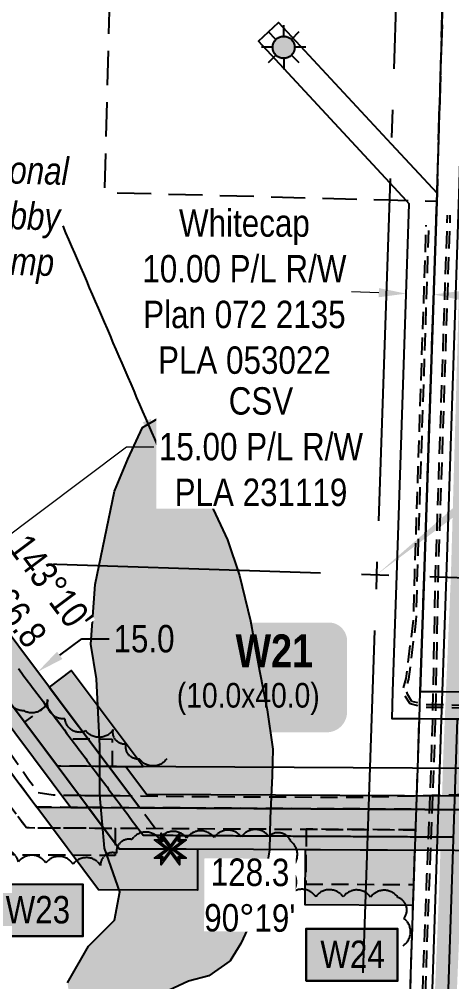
# Model space of a CAD drawing. Extents: x 347027 to 353466, y 6157949 to 6165050.
# Drawn here: x 349578.7 to 349736.6, y 6160699.1 to 6161050.3 of the extents above; entities that cross this region are included whole.
import ezdxf
from ezdxf.enums import TextEntityAlignment as Align

# ---------------------------------------------------------------- set-up
doc = ezdxf.new("R2010")
doc.units = 0
doc.header["$LTSCALE"] = 5
doc.header["$PDSIZE"] = 20
for name, pattern in [('0', [1, 1, 0]), ('foc-ACCESSROAD', [3.75, 2.5, -1.25]), ('foc-QUARTERLINE', [33, 25, -3, 2, -3]), ('foc-TRAV', [1.875, 1.25, -0.625]), ('HIDDEN2', [1.875, 1.25, -0.625]), ('PHANTOM', [25, 12.5, -2.5, 2.5, -2.5, 2.5, -2.5]), ('UG_PIPE', [1.875, 1.25, -0.625])]:
    doc.linetypes.add(name, pattern=pattern)
doc.layers.get('Defpoints').update_dxf_attribs({"color": 9})
for name, color, linetype in [('AS-PIPE-UG', 44, 'UG_PIPE'), ('AS-ROADS', 254, 'Continuous'), ('C-RW', 13, 'Continuous'), ('F-AR', 190, 'foc-ACCESSROAD'), ('F-RW', 190, 'Continuous'), ('F-WS', 190, 'foc-ACCESSROAD'), ('F-WS-S', 190, 'Continuous'), ('L-BD', 7, 'Continuous'), ('L-MON', 1, 'Continuous'), ('L-QSEC', 8, 'foc-QUARTERLINE'), ('L-SECLBL', 7, 'Continuous'), ('P-PROPOSED', 10, 'Continuous'), ('P-PROPOSED-H', 21, 'Continuous'), ('P-TEMP-BLOCKS', 250, 'Continuous'), ('P-TEMP-H', 41, 'Continuous'), ('P-TEMP_WORKSPACE', 46, 'Continuous'), ('P-TRAV', 4, 'foc-TRAV'), ('P-TXT', 4, 'Continuous'), ('P-WORKAREA', 113, 'Continuous'), ('P-WORKAREA-H', 111, 'Continuous'), ('T-BUSH', 110, '0'), ('T-EXISTING TFA', 220, 'HIDDEN2'), ('WETLAND', 143, 'Continuous'), ('WETLAND - SWAMP - H', 8, 'PHANTOM'), ('WETLAND-T', 146, 'Continuous')]:
    doc.layers.add(name, color=color, linetype=linetype)
doc.layers.add('C-RW-T', color=13, linetype='Continuous', lineweight=9)
doc.layers.add('F-RW-T', color=190, linetype='Continuous', lineweight=9)
doc.styles.add('80', font='ARIALN.TTF', dxfattribs={"height": 10})
doc.styles.add('80CG', font='ARIALN.TTF', dxfattribs={"height": 10})
doc.styles.add('80L', font='ARIALN.TTF', dxfattribs={"height": 10})
doc.styles.add('BOLD', font='ARIALNB.TTF')
doc.dimstyles.new('Compass 5 000', dxfattribs={"dimscale": 5, "dimtxt": 9, "dimasz": 2, "dimexe": 0.2, "dimexo": 0.0625, "dimgap": 0.5, "dimtad": 0, "dimtih": 1, "dimtoh": 1, "dimzin": 0, "dimdsep": 46, "dimtxsty": '80CG', "dimcen": 0.1, "dimse1": 1, "dimse2": 1, "dimclrd": 256, "dimclrt": 256, "dimaunit": 1, "dimadec": 4, "dimazin": 0, "dimtfac": 0.06, "dimtofl": 0, "dimtmove": 0, "dimatfit": 1, "dimfxl": 0.2, "dimtolj": 1, "dimtzin": 0, "dimlwd": -1, "dimarcsym": 0})

# ---------------------------------------------------------------- blocks, each defined once
blk = doc.blocks.new('*D124')
at = {"layer": 'C-RW-T', "transparency": 16777216}
for p, q in [((349553.77, 6160846.24), (349617.85, 6160894.3)), ((349617.85, 6160894.3), (349627.85, 6160894.3)), ((349525.78, 6160825.25), (349517.78, 6160819.25))]:
    blk.add_line(p, q, dxfattribs=at)
for points in [[(349552.77, 6160847.58), (349554.77, 6160844.91), (349545.77, 6160840.24)], [(349524.78, 6160826.58), (349526.78, 6160823.91), (349533.78, 6160831.25)]]:
    blk.add_solid(points, dxfattribs=at)
at = {"layer": 'Defpoints', "color": 0, "transparency": 16777216}
for p in [(349545.77, 6160840.24), (349554.44, 6160828.7), (349542.44, 6160819.7)]:
    blk.add_point(p, dxfattribs=at)
at = {"layer": 'C-RW-T', "transparency": 16777216, "insert": (349666.94, 6160894.3), "char_height": 10, "attachment_point": 5, "style": '80CG', "bg_fill": 3, "box_fill_scale": 1.1, "bg_fill_color": 256, "bg_fill_true_color": 13158600, "bg_fill_transparency": 0}
blk.add_mtext('\\A1;CSV\\P15.00 P/L R/W\\PPLA 231119', dxfattribs=at)
blk = doc.blocks.new('*D85')
at = {"layer": 'Defpoints', "color": 0, "transparency": 16777216}
for p in [(349719.96, 6160950.2), (349719.67, 6160941.5), (349729.67, 6160941.17)]:
    blk.add_point(p, dxfattribs=at)
at = {"layer": 'F-RW-T', "transparency": 16777216}
for p, q in [((349709.97, 6160950.54), (349699.97, 6160950.87)), ((349739.96, 6160949.54), (349749.95, 6160949.2))]:
    blk.add_line(p, q, dxfattribs=at)
for points in [[(349710.02, 6160952.21), (349709.91, 6160948.87), (349719.96, 6160950.2)], [(349740.01, 6160951.2), (349739.9, 6160947.87), (349729.96, 6160949.87)]]:
    blk.add_solid(points, dxfattribs=at)
at = {"layer": 'F-RW-T', "transparency": 16777216, "insert": (349660.89, 6160950.87), "char_height": 10, "attachment_point": 5, "style": '80CG'}
blk.add_mtext('\\A1;Whitecap\\P10.00 P/L R/W\\PPlan 072 2135\\PPLA 053022', dxfattribs=at)
blk = doc.blocks.new('GAS')
h = blk.add_hatch(color=255)
h.dxf.hatch_style = 1
edge = h.paths.add_edge_path()
edge.add_arc((0, 0), 0.9, 0, 360)
for p, q in [((0, 0.808), (0, 1.616)), ((-0.571, 0.571), (-1.142, 1.142)), ((0.571, 0.571), (1.142, 1.142)), ((-0.808, 0), (-1.616, 0)), ((1.616, 0), (0.808, 0)), ((-0.571, -0.571), (-1.142, -1.142)), ((1.142, -1.142), (0.571, -0.571)), ((0, -0.808), (0, -1.616))]:
    blk.add_line(p, q)
blk.add_circle((0, 0), 0.8)
blk = doc.blocks.new('TEMP')
h = blk.add_hatch(color=255)
h.dxf.hatch_style = 1
h.paths.add_polyline_path([(-1.152, -0.666), (-0.666, -0.666), (-0.666, -1.152), (0, -0.251), (0.666, -1.152), (0.666, -0.666), (1.152, -0.666), (0.251, 0), (1.152, 0.666), (0.666, 0.666), (0.666, 1.152), (0, 0.251), (-0.666, 1.152), (-0.666, 0.666), (-1.152, 0.666), (-0.251, 0)])
h = blk.add_hatch(color=1)
h.dxf.hatch_style = 1
h.paths.add_polyline_path([(-0.061, 0), (0.566, -0.849), (0.566, -0.357), (0, 0.061), (-0.849, -0.566), (-0.357, -0.566), (0.061, 0), (-0.566, 0.849), (-0.566, 0.357), (0, -0.061), (0.849, 0.566), (0.357, 0.566)])
at = {"color": 1}
for p, q in [((-0.083, 0), (0.083, 0)), ((0, 0.083), (0, -0.083))]:
    blk.add_line(p, q, dxfattribs=at)
at = {"color": 255, "flags": 128}
blk.add_lwpolyline([(-0.251, 0), (-1.152, 0.666), (-0.666, 0.666), (-0.666, 1.152), (0, 0.251), (0.666, 1.152), (0.666, 0.666), (1.152, 0.666), (0.251, 0), (1.152, -0.666), (0.666, -0.666), (0.666, -1.152), (0, -0.251), (-0.666, -1.152), (-0.666, -0.666), (-1.152, -0.666)], close=True, dxfattribs=at)
at = {"color": 1, "flags": 128}
blk.add_lwpolyline([(-0.083, 0), (-0.849, 0.566), (-0.566, 0.566), (-0.566, 0.849), (0, 0.083), (0.566, 0.849), (0.566, 0.566), (0.849, 0.566), (0.083, 0), (0.849, -0.566), (0.566, -0.566), (0.566, -0.849), (0, -0.083), (-0.566, -0.849), (-0.566, -0.566), (-0.849, -0.566)], close=True, dxfattribs=at)
blk = doc.blocks.new('*U202')
h = blk.add_hatch(color=191)
edge = h.paths.add_edge_path()
edge.add_line((-24, -20), (24, -20))
edge.add_arc((24, -14), 6, 270, 360)
edge.add_line((30, -14), (30, 12.5))
edge.add_arc((24, 12.5), 6, 0, 90)
edge.add_line((24, 18.5), (-24, 18.5))
edge.add_arc((-24, 12.5), 6, 90, 180)
edge.add_line((-30, 12.5), (-30, -14))
edge.add_arc((-24, -14), 6, 180, 270)
at = {"color": 250, "flags": 128}
blk.add_lwpolyline([(-24, -20, 3, 3, 0), (24, -20, 3, 3, 0.414214), (30, -14, 3, 3, 0), (30, 12.5, 3, 0, 0.414214), (24, 18.5, 0, 0, 0), (-24, 18.5, 0, 0, 0.414214), (-30, 12.5, 0, 0, 0), (-30, -14, 0, 3, 0.414214)], format="xyseb", close=True, dxfattribs=at)
at = {"flags": 128}
blk.add_lwpolyline([(-53.47, -16.37, 0, 7.5, 0), (0, 0, 0, 0, 0)], format="xyseb", dxfattribs=at)
at = {"color": 250}
for tag, p, height, style in [('TEMP_AREA_W1_001', (-9.21, 2.24), 12, 'BOLD'), ('ENTER_TEXT_001', (-30.66, -12.47), 9, '80')]:
    blk.add_attdef(tag, p, '', height=height, dxfattribs=dict(at, style=style))
blk = doc.blocks.new('Temporary Area')
h = blk.add_hatch(color=191)
h.dxf.hatch_style = 1
h.paths.add_polyline_path([(-16.83, -9.44), (16.33, -9.44), (16.33, 9.05), (-16.83, 9.05)])
at = {"color": 250}
for points in [[(-17.03, -9.64), (16.53, -9.64), (16.53, 9.25), (-17.03, 9.25)], [(-16.93, -9.54), (16.43, -9.54), (16.43, 9.15), (-16.93, 9.15)]]:
    blk.add_lwpolyline(points, close=True, dxfattribs=at)
at = {"color": 250, "style": '80L'}
blk.add_attdef('TEMPORARY', text='', height=9, dxfattribs=at).set_placement((0, -0.15), align=Align.MIDDLE_CENTER)
blk = doc.blocks.new('*D239')
at = {"layer": 'Defpoints', "color": 0, "transparency": 16777216}
for p in [(349585.49, 6160812.23), (349590.32, 6160805.79), (349578.34, 6160796.82)]:
    blk.add_point(p, dxfattribs=at)
at = {"layer": 'P-TXT', "transparency": 16777216}
for p, q in [((349593.49, 6160818.23), (349601.49, 6160824.22)), ((349601.49, 6160824.22), (349611.49, 6160824.22)), ((349565.51, 6160797.26), (349557.51, 6160791.27))]:
    blk.add_line(p, q, dxfattribs=at)
for points in [[(349592.49, 6160819.56), (349594.49, 6160816.89), (349585.49, 6160812.23)], [(349564.51, 6160798.6), (349566.51, 6160795.93), (349573.52, 6160803.26)]]:
    blk.add_solid(points, dxfattribs=at)
at = {"layer": 'P-TXT', "transparency": 16777216, "insert": (349624.25, 6160824.22), "char_height": 10, "attachment_point": 5, "style": '80CG'}
blk.add_mtext('\\A1;15.0', dxfattribs=at)

msp = doc.modelspace()

# ---------------------------------------------------------------- hatches: boundary and pattern name
at = {"layer": 'P-PROPOSED-H'}
h = msp.add_hatch(color=256, dxfattribs=at)
h.dxf.hatch_style = 1
h.paths.add_polyline_path([(349071.588, 6164537.694), (349086.575, 6164537.171), (349067.314, 6163985.307), (349085.005, 6163919), (349074.357, 6163607.538), (349069.582, 6163389.634), (349063.657, 6163274.078), (349041.711, 6163211.971), (349031.091, 6162819.545), (349019.053, 6162769.819), (349000.85, 6162239.091), (348984.963, 6162181.488), (349042.785, 6162018.632), (349032.946, 6161574.903), (349373.228, 6160914.377), (349533.941, 6160881.02), (349622.67, 6160762.612), (349747.609, 6160761.905), (349747.777, 6160766.903), (350146.773, 6160764.643), (350196.848, 6160654.939), (350246.79, 6160654.571), (350406.69, 6160304.187), (350602.109, 6159876.003), (350612.691, 6159864.849), (350870.169, 6159300.714), (351063.137, 6158877.92), (351095.812, 6158809.66), (351136.641, 6158724.366), (351202.148, 6158592.506), (351209.757, 6158577.19), (351214.263, 6158567.999), (351285.68, 6158421.816), (351300.183, 6158379.243), (351284.161, 6158379.77), (351271.791, 6158416.084), (351212.911, 6158501.531), (351199.18, 6158531.605), (351197.229, 6158568.702), (351081.021, 6158802.618), (350856.526, 6159294.487), (350600.089, 6159856.344), (350589.506, 6159867.498), (350393.255, 6160298.066), (350237.261, 6160639.645), (350187.153, 6160640.014), (350137.389, 6160749.7), (349762.275, 6160751.824), (349762.107, 6160746.826), (349615.136, 6160747.659), (349525.341, 6160867.49), (349363.174, 6160901.148), (349017.87, 6161571.424), (349027.731, 6162016.21), (348969.25, 6162180.921), (348985.923, 6162241.373), (349004.119, 6162771.861), (349016.143, 6162821.534), (349026.784, 6163214.739), (349048.792, 6163277.021), (349054.595, 6163390.182), (349059.366, 6163607.958), (349069.942, 6163917.287), (349052.25, 6163983.598), (349071.588, 6164537.694), (349086.575, 6164537.171)])
at = {"layer": 'P-TEMP-H'}
h = msp.add_hatch(color=256, dxfattribs=at)
h.dxf.hatch_style = 1
h.paths.add_polyline_path([(349623.93, 6160777.602), (349597.676, 6160812.636), (349589.676, 6160806.641), (349611.384, 6160777.673)])
h = msp.add_hatch(color=256, dxfattribs=at)
h.dxf.hatch_style = 1
h.paths.add_polyline_path([(349603.878, 6160762.719), (349585.092, 6160762.825), (349607.592, 6160732.705), (349643.735, 6160732.501), (349643.82, 6160747.496), (349615.136, 6160747.659)])
h = msp.add_hatch(color=256, dxfattribs=at)
h.dxf.hatch_style = 1
h.paths.add_polyline_path([(349683.024, 6160747.274), (349682.91, 6160727.279), (349722.481, 6160727.055), (349723.153, 6160747.047)])
at = {"layer": 'P-WORKAREA-H'}
h = msp.add_hatch(color=256, dxfattribs=at)
h.dxf.hatch_style = 1
h.paths.add_polyline_path([(349292.223, 6161027.958), (349359.823, 6160896.738), (349522.471, 6160862.98), (349597.577, 6160762.754), (349603.85, 6160762.719), (349525.337, 6160867.49), (349363.174, 6160901.148), (349296.259, 6161031.039)])
h = msp.add_hatch(color=256, dxfattribs=at)
h.dxf.hatch_style = 1
h.paths.add_polyline_path([(349617.657, 6160777.637), (349625.181, 6160767.597), (349742.777, 6160766.931), (349742.945, 6160771.929), (350149.995, 6160769.624), (350202.362, 6160654.899), (350196.848, 6160654.939), (350146.773, 6160764.643), (349747.777, 6160766.903), (349747.609, 6160761.905), (349622.67, 6160762.612), (349611.384, 6160777.673)])
at = {"layer": 'WETLAND - SWAMP - H', "transparency": 33554483}
h = msp.add_hatch(color=256, dxfattribs=at)
h.dxf.hatch_style = 1
h.paths.add_polyline_path([(349608.109, 6160767.279), (349608.17, 6160785.062), (349606.886, 6160809.69), (349604.803, 6160822.249), (349606.468, 6160844.094), (349613.517, 6160878.139), (349618.344, 6160889.75), (349623.745, 6160901.378), (349629.95, 6160904.998), (349632.783, 6160906.227), (349636.337, 6160902.315), (349636.585, 6160893.718), (349643.809, 6160881.88), (349648.642, 6160873.416), (349654.754, 6160860.399), (349659.146, 6160847.333), (349663.063, 6160830.812), (349666.458, 6160812.555), (349669.163, 6160798.293), (349671.296, 6160784.014), (349671.004, 6160774.255), (349670.304, 6160758.747), (349670.061, 6160747.268), (349668.116, 6160735.167), (349664.434, 6160723.588), (349659.574, 6160713.124), (349655.743, 6160706.704), (349647.869, 6160701.314), (349640.468, 6160699.38), (349631.413, 6160695.104), (349619.019, 6160687.29), (349610.555, 6160682.457), (349605.953, 6160682.898), (349597.764, 6160688.398), (349596.321, 6160698.681), (349603.964, 6160712.094), (349613.443, 6160721.545), (349615.438, 6160731.927), (349609.817, 6160747.826)])

# ---------------------------------------------------------------- linework, layer by layer
at = {"layer": 'AS-PIPE-UG', "flags": 128}
for points in [[(350606.233, 6159822.139), (350581.856, 6159876.103), (350566.294, 6159911.063), (350525.485, 6160000.319), (350489.242, 6160081.675), (350451.621, 6160162.819), (350393.162, 6160290.907), (350342.291, 6160403.923), (350307.912, 6160478.514), (350271.854, 6160556.687), (350225.734, 6160657.228), (350183.694, 6160750.235), (350178.989, 6160760.653), (350176.652, 6160765.131), (350174.165, 6160767.084), (350169.149, 6160767.253), (350159.026, 6160766.921), (350131.252, 6160766.156), (350038.434, 6160766.884), (349962.199, 6160767.153), (349911.572, 6160767.319), (349821.111, 6160768.301), (349768.205, 6160768.17), (349704.173, 6160766.324), (349645.277, 6160766.557), (349615.536, 6160766.894), (349602.678, 6160766.995), (349595.354, 6160767.123), (349591.057, 6160767.235), (349585.535, 6160768.048), (349582.122, 6160772.777), (349574.905, 6160783.175), (349560.098, 6160802.908), (349541.923, 6160826.232), (349527.078, 6160845.883), (349522.007, 6160852.699), (349517.984, 6160857.478), (349509.628, 6160859.383), (349501.753, 6160861.328), (349458.035, 6160870.269), (349397.689, 6160882.358), (349372.382, 6160887.911), (349363.03, 6160889.734), (349359.052, 6160890.461), (349355.841, 6160893.738), (349350.972, 6160902.952), (349326.169, 6160951.045), (349297.167, 6161008.625), (349263.323, 6161077.612), (349237.273, 6161132.678), (349206.647, 6161191.52), (349124.944, 6161351.368), (349033.772, 6161527.891), (349019.97, 6161555.459), (349012.16, 6161570.787), (349010.934, 6161579.501), (349012.873, 6161640.399), (349016.169, 6161754.347), (349018.203, 6161852.355), (349019.66, 6161927.098), (349021.134, 6162005.991), (349020.773, 6162015.835), (349016.857, 6162029.396), (348976.215, 6162143.455), (348970.748, 6162158.469), (348968.334, 6162166.274), (348964.911, 6162175.797), (348964.201, 6162182.671), (348966.936, 6162196.511), (348979.042, 6162236.427), (348979.873, 6162248.389), (348980.402, 6162266.585), (348981.091, 6162296.204), (348982.412, 6162332.921), (348996.658, 6162748.658), (348994.563, 6162773.577), (348996.214, 6162780.969), (348998.701, 6162789.867), (349000.157, 6162796.317), (349009.301, 6162832.048), (349010.858, 6162838.707), (349012.97, 6162849.73), (349016.052, 6162901.998), (349018.784, 6163063.771), (349022.035, 6163145.951), (349025.679, 6163219.387), (349026.925, 6163230.185), (349029.068, 6163235.561), (349033.709, 6163247.646), (349038.683, 6163261.26), (349043.091, 6163274.224), (349044.189, 6163284.381), (349045.101, 6163310.608), (349048.614, 6163392.995), (349052.321, 6163534.578), (349055.417, 6163647.465), (349059.034, 6163750.988), (349061.617, 6163816.331), (349060.481, 6163826.642), (349058.231, 6163843.244), (349056.507, 6163864.63), (349059.206, 6163928.427), (349055.245, 6163953.174), (349047.717, 6163973.031), (349047.366, 6163984.451), (349047.801, 6164003.503), (349048.981, 6164029.197), (349049.861, 6164060.916), (349053.619, 6164118.51), (349056.581, 6164219.829), (349059.451, 6164307.086), (349063.279, 6164397.644), (349064.376, 6164460.371), (349063.394, 6164486.11)], [(349720.474, 6160545.083), (349727.531, 6160737.836), (349728.703, 6160767.037), (349729.63, 6160793.976), (349730.681, 6160847.984), (349735.032, 6160978.844)], [(349721.473, 6160545.047), (349728.53, 6160737.798), (349729.702, 6160767), (349730.629, 6160793.949), (349731.68, 6160847.958), (349736.031, 6160978.811)], [(349761.58, 6160798.324), (349751.492, 6160798.627), (349745.372, 6160798.887), (349731.344, 6160799.186), (349727.022, 6160799.148), (349721.342, 6160800.485), (349719.423, 6160803.644), (349718.939, 6160806.255), (349719.906, 6160809.767), (349722.633, 6160831.025), (349723.064, 6160848.465), (349727.275, 6160975.231)], [(349761.61, 6160799.323), (349751.528, 6160799.626), (349745.404, 6160799.886), (349731.35, 6160800.186), (349727.134, 6160800.149), (349721.979, 6160801.362), (349720.373, 6160804.006), (349719.964, 6160806.211), (349720.889, 6160809.57), (349723.631, 6160830.949), (349724.063, 6160848.436), (349728.274, 6160975.197)], [(349615.536, 6160766.894), (349602.678, 6160766.995), (349595.354, 6160767.123)]]:
    msp.add_lwpolyline(points, dxfattribs=at)
at = {"layer": 'AS-ROADS', "flags": 128}
for points, const_width in [([(349727.721, 6160533.144), (349736.071, 6160734.991), (349737.514, 6160782.763), (349740.273, 6160847.638), (349746.264, 6161058.19)], 7.998), ([(349737.514, 6160782.763), (349838.449, 6160781.356), (349962.933, 6160780.628), (350193.908, 6160779.168), (350397.305, 6160778.459)], 4.999)]:
    msp.add_lwpolyline(points, dxfattribs=dict(at, const_width=const_width))
at = {"layer": 'C-RW', "flags": 128}
for points in [[(348989.183, 6162773.904), (348970.996, 6162243.655), (348953.538, 6162180.355), (349012.678, 6162013.788), (349002.792, 6161567.945), (349353.12, 6160887.919), (349516.744, 6160853.958), (349585.092, 6160762.825), (349747.609, 6160761.905), (349747.777, 6160766.903), (350163.319, 6160764.55)], [(350175.686, 6160774.477), (349592.622, 6160777.779), (349525.341, 6160867.49), (349363.174, 6160901.148), (349017.87, 6161571.424), (349027.731, 6162016.21), (348969.25, 6162180.921), (348985.923, 6162241.373), (349004.119, 6162771.861)]]:
    msp.add_lwpolyline(points, dxfattribs=at)
at = {"layer": 'F-AR', "flags": 128}
msp.add_lwpolyline([(349696.122, 6160466.391), (349688.571, 6160458.808), (349674.405, 6160472.919), (349697.123, 6160495.728), (349707.58, 6160506.226), (349715.328, 6160514.005), (349716.337, 6160544.056), (349724.764, 6160795.027), (349725.099, 6160805.024), (349726.509, 6160847.017), (349731.104, 6160983.795), (349731.202, 6160986.789), (349734.232, 6161089.72), (349743.039, 6161389.002), (349758.78, 6161401.011), (349763.502, 6161404.614), (349751.188, 6160986.158), (349746.493, 6160846.354), (349745.102, 6160804.911), (349744.766, 6160794.913), (349744.498, 6160786.917), (349744.162, 6160776.921), (349735.466, 6160517.934), (349735.047, 6160505.47), (349730.905, 6160501.31), (349728.774, 6160499.171), (349723.344, 6160493.719), (349717.699, 6160488.052), (349696.122, 6160466.391)], close=True, dxfattribs=at)
at = {"layer": 'F-RW', "flags": 128}
for points in [[(349751.211, 6161394.778), (349739.195, 6160986.537), (349734.503, 6160846.751), (349733.1, 6160804.979), (349732.764, 6160794.981), (349724.305, 6160543.011), (349714.797, 6160501.936), (349723.344, 6160493.719), (349728.427, 6160488.833), (349727.825, 6160470.41), (349730.693, 6160444.217), (349722.742, 6160443.351), (349719.803, 6160470.366), (349720.313, 6160485.538), (349717.699, 6160488.052), (349705.981, 6160499.317), (349707.58, 6160506.226), (349716.337, 6160544.056), (349724.764, 6160795.027), (349725.099, 6160805.024), (349726.509, 6160847.017), (349731.104, 6160983.795), (349731.202, 6160986.789), (349734.232, 6161089.72)], [(350142.502, 6160774.665), (349778.184, 6160776.728), (349748.113, 6160776.898), (349739.278, 6160514.137), (349738.589, 6160493.655), (349737.787, 6160469.803), (349727.825, 6160470.41), (349728.427, 6160488.833), (349728.774, 6160499.171), (349738.719, 6160794.947), (349744.766, 6160794.913), (349748.718, 6160794.891), (349778.768, 6160794.716), (350134.3, 6160792.636)]]:
    msp.add_lwpolyline(points, dxfattribs=at)
msp.add_lwpolyline([(349726.509, 6160847.017), (349725.099, 6160805.024), (349733.1, 6160804.979), (349745.102, 6160804.911), (349749.052, 6160804.889), (349779.049, 6160804.716), (349778.768, 6160794.716), (349748.718, 6160794.891), (349744.766, 6160794.913), (349738.719, 6160794.947), (349732.764, 6160794.981), (349724.764, 6160795.027), (349714.768, 6160795.084), (349715.102, 6160805.081), (349716.517, 6160847.348), (349721.059, 6160983.012), (349720.06, 6160984.089), (349714.001, 6160990.618), (349666.007, 6161042.335), (349673.334, 6161049.137), (349714.484, 6161004.799), (349731.202, 6160986.789), (349731.104, 6160983.795), (349726.509, 6160847.017)], close=True, dxfattribs=at)
at = {"layer": 'F-WS', "flags": 128}
msp.add_lwpolyline([(349704.815, 6161094.506), (349704.71, 6161090.507), (349717.395, 6161090.169), (349734.232, 6161089.72), (349731.202, 6160986.789), (349731.104, 6160983.795), (349720.06, 6160984.089), (349713.784, 6160984.255), (349609.921, 6160987.021), (349612.849, 6161096.953), (349704.815, 6161094.506)], close=True, dxfattribs=at)
at = {"layer": 'L-QSEC'}
for p, q in [((349736.551, 6161651.83), (349681.696, 6160043.354)), ((348904.034, 6160874.23), (350514.213, 6160820.957))]:
    msp.add_line(p, q, dxfattribs=at)
at = {"layer": 'L-SECLBL', "flags": 128}
msp.add_lwpolyline([(349709.123, 6160847.593, 0, 4.999, 0), (349761.516, 6160889.974, 2.999, 2.999, 0)], format="xyseb", dxfattribs=at)
at = {"layer": 'P-PROPOSED', "flags": 128}
for points in [[(350137.389, 6160749.7), (349762.275, 6160751.824), (349762.107, 6160746.826), (349615.136, 6160747.659), (349525.341, 6160867.49), (349363.174, 6160901.148), (349017.87, 6161571.424), (349027.731, 6162016.21), (348969.25, 6162180.921), (348985.923, 6162241.373), (349004.119, 6162771.861)], [(349019.053, 6162769.819), (349000.85, 6162239.091), (348984.963, 6162181.488), (349042.785, 6162018.632), (349032.946, 6161574.903), (349373.228, 6160914.377), (349533.941, 6160881.02), (349622.67, 6160762.612), (349747.609, 6160761.905), (349747.777, 6160766.903), (350146.773, 6160764.643)]]:
    msp.add_lwpolyline(points, dxfattribs=at)
at = {"layer": 'P-PROPOSED'}
msp.add_polyline3d([(349578.393, 6160813.358, 906.277), (349578.992, 6160812.558, 906.25), (349579.591, 6160811.759, 906.211), (349580.19, 6160810.96, 906.167), (349580.789, 6160810.16, 906.109), (349581.388, 6160809.361, 906.095), (349581.987, 6160808.562, 906.059), (349582.586, 6160807.762, 906.033), (349583.185, 6160806.963, 906.023), (349583.784, 6160806.163, 905.99), (349584.383, 6160805.364, 905.919), (349584.982, 6160804.565, 905.888), (349585.581, 6160803.765, 905.836), (349586.18, 6160802.966, 905.796), (349586.779, 6160802.166, 905.756), (349587.378, 6160801.367, 905.741), (349587.977, 6160800.568, 905.735), (349588.576, 6160799.768, 905.746), (349589.175, 6160798.969, 905.753), (349589.774, 6160798.17, 905.734), (349590.373, 6160797.37, 905.645), (349590.972, 6160796.571, 905.521), (349591.571, 6160795.771, 905.477), (349592.17, 6160794.972, 905.447), (349592.769, 6160794.173, 905.414), (349593.368, 6160793.373, 905.406), (349593.968, 6160792.574, 905.415), (349594.567, 6160791.775, 905.415), (349595.166, 6160790.975, 905.389), (349595.765, 6160790.176, 905.353), (349596.364, 6160789.376, 905.345), (349596.963, 6160788.577, 905.332), (349597.562, 6160787.778, 905.301), (349598.161, 6160786.978, 905.269), (349598.76, 6160786.179, 905.248), (349599.359, 6160785.38, 905.214), (349599.958, 6160784.58, 905.162), (349600.557, 6160783.781, 905.159), (349601.156, 6160782.981, 905.159), (349601.755, 6160782.182, 905.189), (349602.354, 6160781.383, 905.21), (349602.953, 6160780.583, 905.255), (349603.552, 6160779.784, 905.256), (349604.151, 6160778.985, 905.252), (349604.75, 6160778.185, 905.241), (349605.349, 6160777.386, 905.219), (349605.948, 6160776.586, 905.173), (349606.547, 6160775.787, 905.099), (349607.146, 6160774.988, 905.072), (349607.745, 6160774.188, 905.106), (349608.344, 6160773.389, 905.119), (349608.943, 6160772.59, 905.13), (349609.542, 6160771.79, 905.115), (349610.141, 6160770.991, 905.089), (349610.74, 6160770.191, 905.066), (349611.339, 6160769.392, 905.11), (349611.939, 6160768.593, 905.141), (349612.538, 6160767.793, 905.116), (349613.137, 6160766.994, 905.072), (349613.736, 6160766.195, 905.03), (349614.335, 6160765.395, 904.97), (349614.934, 6160764.596, 904.899), (349615.533, 6160763.796, 904.862), (349616.132, 6160762.997, 904.868), (349616.731, 6160762.198, 904.856), (349617.33, 6160761.398, 904.777), (349617.929, 6160760.599, 904.753), (349618.528, 6160759.799, 904.786), (349619.127, 6160759, 904.816), (349619.726, 6160758.201, 904.821), (349620.325, 6160757.401, 904.835), (349620.924, 6160756.602, 904.847), (349621.523, 6160755.803, 904.801), (349622.122, 6160755.003, 904.764), (349622.721, 6160754.204, 904.736), (349623.32, 6160753.404, 904.706), (349623.919, 6160752.605, 904.754), (349624.914, 6160752.599, 904.771), (349625.91, 6160752.594, 904.774), (349626.905, 6160752.588, 904.813), (349627.9, 6160752.583, 904.891), (349628.895, 6160752.577, 904.894), (349629.89, 6160752.571, 904.868), (349630.886, 6160752.566, 904.821), (349631.881, 6160752.56, 904.773), (349632.876, 6160752.554, 904.882), (349633.871, 6160752.549, 904.862), (349634.866, 6160752.543, 904.826), (349635.862, 6160752.537, 904.808), (349636.857, 6160752.532, 904.792), (349637.852, 6160752.526, 904.778), (349638.847, 6160752.521, 904.856), (349639.842, 6160752.515, 904.856), (349640.838, 6160752.509, 904.84), (349641.833, 6160752.504, 904.806), (349642.828, 6160752.498, 904.798), (349643.823, 6160752.492, 904.769), (349644.819, 6160752.487, 904.734), (349645.814, 6160752.481, 904.658), (349646.809, 6160752.475, 904.696), (349647.804, 6160752.47, 904.737), (349648.799, 6160752.464, 904.762), (349649.795, 6160752.459, 904.886), (349650.79, 6160752.453, 904.898), (349651.785, 6160752.447, 904.901), (349652.78, 6160752.442, 904.889), (349653.775, 6160752.436, 904.87), (349654.771, 6160752.43, 904.842), (349655.766, 6160752.425, 904.842), (349656.761, 6160752.419, 904.832), (349657.756, 6160752.413, 904.81), (349658.751, 6160752.408, 904.877), (349659.747, 6160752.402, 904.935), (349660.742, 6160752.397, 904.988), (349661.737, 6160752.391, 904.986), (349662.732, 6160752.385, 904.996), (349663.727, 6160752.38, 904.979), (349664.723, 6160752.374, 904.908), (349665.718, 6160752.368, 904.865), (349666.713, 6160752.363, 904.93), (349667.708, 6160752.357, 904.967), (349668.703, 6160752.352, 904.938), (349669.699, 6160752.346, 904.945), (349670.694, 6160752.34, 904.958), (349671.689, 6160752.335, 904.976), (349672.684, 6160752.329, 904.958), (349673.68, 6160752.323, 904.972), (349674.675, 6160752.318, 905.035), (349675.67, 6160752.312, 905.044), (349676.665, 6160752.306, 905.046), (349677.66, 6160752.301, 905.06), (349678.656, 6160752.295, 905.062), (349679.651, 6160752.29, 905.006), (349680.646, 6160752.284, 904.994), (349681.641, 6160752.278, 904.991), (349682.636, 6160752.273, 905.01), (349683.632, 6160752.267, 905.055), (349684.627, 6160752.261, 905.056), (349685.622, 6160752.256, 905.059), (349686.617, 6160752.25, 905.091), (349687.612, 6160752.244, 905.102), (349688.608, 6160752.239, 905.102), (349689.603, 6160752.233, 905.145), (349690.598, 6160752.228, 905.166), (349691.593, 6160752.222, 905.159), (349692.588, 6160752.216, 905.178), (349693.584, 6160752.211, 905.207), (349694.579, 6160752.205, 905.23), (349695.574, 6160752.199, 905.222), (349696.569, 6160752.194, 905.221), (349697.564, 6160752.188, 905.243), (349698.56, 6160752.182, 905.253), (349699.555, 6160752.177, 905.302), (349700.55, 6160752.171, 905.361), (349701.545, 6160752.166, 905.386), (349702.541, 6160752.16, 905.436), (349703.536, 6160752.154, 905.475), (349704.531, 6160752.149, 905.496), (349705.526, 6160752.143, 905.527), (349706.521, 6160752.137, 905.59), (349707.517, 6160752.132, 905.659), (349708.512, 6160752.126, 905.71), (349709.507, 6160752.12, 905.741), (349710.502, 6160752.115, 905.742), (349711.497, 6160752.109, 905.77), (349712.493, 6160752.104, 905.817), (349713.488, 6160752.098, 905.87), (349714.483, 6160752.092, 905.935), (349715.478, 6160752.087, 905.968), (349716.473, 6160752.081, 905.954), (349717.469, 6160752.075, 905.957), (349718.464, 6160752.07, 906), (349719.459, 6160752.064, 906.054), (349720.454, 6160752.058, 906.072), (349721.449, 6160752.053, 906.11), (349722.445, 6160752.047, 906.165), (349723.44, 6160752.042, 906.175), (349724.435, 6160752.036, 906.222), (349725.43, 6160752.03, 906.289), (349726.425, 6160752.025, 906.345), (349727.421, 6160752.019, 906.37), (349728.416, 6160752.013, 906.338), (349729.411, 6160752.008, 906.264), (349730.406, 6160752.002, 906.167), (349731.402, 6160751.996, 906.107), (349732.397, 6160751.991, 906.097), (349733.392, 6160751.985, 906.081), (349734.387, 6160751.98, 906.105), (349735.382, 6160751.974, 906.19), (349736.378, 6160751.968, 906.215), (349737.373, 6160751.963, 906.159)], dxfattribs=at)
at = {"layer": 'P-TEMP_WORKSPACE', "flags": 128}
for points in [[(349623.93, 6160777.602), (349597.676, 6160812.636), (349589.676, 6160806.641), (349611.384, 6160777.673)], [(349603.878, 6160762.719), (349615.136, 6160747.659), (349643.82, 6160747.496), (349643.735, 6160732.501), (349607.592, 6160732.705), (349585.092, 6160762.825)]]:
    msp.add_lwpolyline(points, close=True, dxfattribs=at)
at = {"layer": 'P-TEMP_WORKSPACE'}
msp.add_lwpolyline([(349683.024, 6160747.274), (349682.91, 6160727.279), (349722.481, 6160727.055), (349723.153, 6160747.047)], close=True, dxfattribs=at)
at = {"layer": 'P-TRAV'}
msp.add_line((349633.884, 6160747.553), (349622.67, 6160762.612), dxfattribs=at)
at = {"layer": 'P-WORKAREA', "flags": 128}
for points in [[(349292.223, 6161027.958), (349359.823, 6160896.738), (349522.471, 6160862.98), (349597.577, 6160762.754), (349603.85, 6160762.719), (349525.337, 6160867.49), (349363.174, 6160901.148), (349296.259, 6161031.039)], [(349617.657, 6160777.637), (349625.181, 6160767.597), (349742.777, 6160766.931), (349742.945, 6160771.929), (350149.995, 6160769.624), (350202.362, 6160654.899), (350196.848, 6160654.939), (350146.773, 6160764.643), (349747.777, 6160766.903), (349747.609, 6160761.905), (349622.67, 6160762.612), (349611.384, 6160777.673)]]:
    msp.add_lwpolyline(points, close=True, dxfattribs=at)
at = {"layer": 'T-BUSH', "flags": 128}
for points in [[(349632.561, 6160780.499, -0.5205671), (349622.562, 6160780.386, -0.5205671), (349617.734, 6160785.806, -0.5205671), (349613.042, 6160791.173, -0.5205671), (349603.057, 6160790.62, -0.5205671), (349595.39, 6160795.082, -0.5205671), (349589.144, 6160802.143, -0.5205671), (349580.458, 6160797.965, -0.5205671), (349574.554, 6160806.035, -0.5205671), (349568.649, 6160814.106, -0.5205671), (349562.74, 6160822.173, -0.5205671), (349556.682, 6160830.129, -0.5205671), (349550.623, 6160838.085, -0.5205671), (349549.237, 6160845.419, -0.5205671), (349552.262, 6160852.193, -0.5205671), (349546.292, 6160860.215, -0.5205671), (349540.323, 6160868.238, -0.5205671), (349534.353, 6160876.261, -0.5205671), (349525.952, 6160880.926, -0.5205671), (349516.095, 6160882.61, -0.5205671), (349506.238, 6160884.295, -0.5205671), (349496.381, 6160885.979, -0.5205671), (349494.24, 6160877.115, -0.5205671), (349484.89, 6160878.44, -0.5205671), (349475.085, 6160880.405, -0.5205671), (349465.28, 6160882.371, -0.5205671), (349455.475, 6160884.336, -0.5205671), (349445.67, 6160886.302, -0.5205671), (349435.865, 6160888.267, -0.5205671), (349426.06, 6160890.232, -0.5205671), (349416.255, 6160892.198, -0.5205671), (349405.343, 6160894.385, -0.5205671)], [(349718.784, 6160712.232, 0.5205671), (349719.1, 6160722.227, 0.5205671), (349716.939, 6160729.846, 0.5205671), (349706.94, 6160729.949, 0.5205671), (349696.94, 6160730.051, 0.5205671), (349686.941, 6160730.154, 0.5205671), (349677.135, 6160730.442, 0.5205671), (349677.464, 6160740.436, 0.5205671), (349677.794, 6160750.431, 0.5205671), (349669.804, 6160752.184, 0.5205671), (349659.806, 6160751.95, 0.5205671), (349649.809, 6160751.715, 0.5205671), (349639.812, 6160751.481, 0.5205671), (349629.815, 6160751.246, 0.5205671), (349619.817, 6160751.012, 0.5205671), (349614.187, 6160746.01, 0.5205671), (349608.363, 6160741.581, 0.5205671), (349598.373, 6160742.023, 0.5205671), (349588.383, 6160742.465, 0.5205671), (349578.392, 6160742.906, 0.5205671), (349570.009, 6160746.451, 0.5205671), (349563.883, 6160754.355, 0.5205671), (349557.757, 6160762.259, 0.5205671), (349551.631, 6160770.163, 0.5205671), (349550.502, 6160777.719, 0.5205671), (349547.57, 6160782.639, 0.5205671)]]:
    msp.add_lwpolyline(points, format="xyb", dxfattribs=at)
at = {"layer": 'T-EXISTING TFA', "flags": 128}
for points in [[(349723.404, 6160754.544), (349723.656, 6160762.04), (349585.092, 6160762.825), (349516.744, 6160853.958), (349359.408, 6160886.613), (349363.826, 6160878.038), (349512.445, 6160847.192), (349581.327, 6160755.348)], [(349612.617, 6160777.666), (349592.622, 6160777.779), (349580.625, 6160793.775), (349588.623, 6160799.774), (349597.642, 6160787.748), (349612.673, 6160787.663)], [(349613.73, 6160755.165), (349613.674, 6160745.167), (349576.307, 6160745.379), (349553.887, 6160775.273), (349561.885, 6160781.271), (349581.327, 6160755.348)]]:
    msp.add_lwpolyline(points, close=True, dxfattribs=at)
at = {"layer": 'T-EXISTING TFA'}
msp.add_lwpolyline([(349683.415, 6160754.77), (349683.302, 6160734.775), (349722.733, 6160734.552), (349723.404, 6160754.544)], close=True, dxfattribs=at)
at = {"layer": 'WETLAND'}
msp.add_lwpolyline([(349596.321, 6160698.681), (349603.964, 6160712.094), (349613.443, 6160721.545), (349615.438, 6160731.927), (349609.817, 6160747.826), (349608.109, 6160767.279), (349608.109, 6160767.279), (349608.17, 6160785.062), (349606.886, 6160809.69), (349604.803, 6160822.249), (349606.468, 6160844.094), (349613.517, 6160878.139), (349618.344, 6160889.75), (349623.745, 6160901.378), (349629.95, 6160904.998), (349632.783, 6160906.227), (349636.337, 6160902.315), (349636.585, 6160893.718), (349643.809, 6160881.88), (349648.642, 6160873.416), (349654.754, 6160860.399), (349659.146, 6160847.333), (349663.063, 6160830.812), (349666.458, 6160812.555), (349669.163, 6160798.293), (349671.296, 6160784.014), (349671.004, 6160774.255), (349670.304, 6160758.747), (349670.061, 6160747.268), (349668.116, 6160735.167), (349664.434, 6160723.588), (349659.574, 6160713.124), (349655.743, 6160706.704), (349647.869, 6160701.314), (349640.468, 6160699.38), (349631.413, 6160695.104)], dxfattribs=at)

# ---------------------------------------------------------------- block references
at = {"layer": 'F-WS-S', "color": 0, "xscale": 5.000000000000048, "yscale": 5.000000000000048, "zscale": 5.000000000000048}
msp.add_blockref('GAS', (349675.225, 6161040.064), dxfattribs=at)
at = {"layer": 'L-MON', "xscale": 4.998775000000008, "yscale": 4.998775000000008, "zscale": 4.998775000000008}
msp.add_blockref('TEMP', (349633.884, 6160747.553), dxfattribs=at)
at = {"layer": 'P-TEMP-BLOCKS', "xscale": 0.999755, "yscale": 0.999755, "zscale": 0.999755}
msp.add_blockref('*U202', (349666.883, 6160811.611), dxfattribs=at).add_auto_attribs({'TEMP_AREA_W1_001': 'W21', 'ENTER_TEXT_001': '(10.0x40.0)'})
at = {"layer": 'P-TEMP-BLOCKS', "color": 2}
ref = msp.add_blockref('Temporary Area', (349585.502, 6160725.409), dxfattribs=dict(at, xscale=0.99973765, yscale=0.99973765, zscale=0.99973765))
ref.add_attrib('TEMPORARY', 'W23', dxfattribs={"layer": '0', "color": 250, "height": 9.9974, "style": '80L'}).set_placement((349585.502, 6160725.409), align=Align.MIDDLE_CENTER)
ref = msp.add_blockref('Temporary Area', (349700.369, 6160709.146), dxfattribs=dict(at, xscale=0.99973765, yscale=0.99973765, zscale=0.99973765))
ref.add_attrib('TEMPORARY', 'W24', dxfattribs={"layer": '0', "color": 250, "height": 9.9974, "style": '80L'}).set_placement((349700.369, 6160709.146), align=Align.MIDDLE_CENTER)

# ---------------------------------------------------------------- texts
at = {"layer": 'WETLAND-T', "insert": (349545.112, 6161001.195), "char_height": 10, "attachment_point": 1, "rotation": 358.47486, "style": '80L'}
msp.add_mtext_dynamic_manual_height_columns('\\pi4.01996;{\\fArial Narrow|b0|i1|c0|p34;Seasonal \\P\\pi6.46539;Shrubby \\P\\pi9.17344;Swamp}', width=55.48194, gutter_width=50.012, heights=[0], dxfattribs=at)

# ---------------------------------------------------------------- leaders
at = {"layer": 'WETLAND-T', "path_type": 1}
msp.add_leader([(349629.236, 6160894.664), (349594.677, 6160974.941)], dimstyle='Compass 5 000', override={"dimgap": 0.5, "dimtad": 0}, dxfattribs=at)

# ---------------------------------------------------------------- next in the draw order: texts
at = {"layer": 'L-BD', "color": 6, "char_height": 9.99738, "attachment_point": 2, "style": '80L', "bg_fill": 3, "box_fill_scale": 1, "bg_fill_color": 256, "bg_fill_transparency": 0}
for s, insert, width, rotation in [("143°10' 166.8", (349594.182, 6160847.575), 40.64088, 306.8224), ("128.3 90°19'", (349662.982, 6160744.073), 33.31621, 359.674)]:
    msp.add_mtext(s, dxfattribs=dict(at, insert=insert, width=width, rotation=rotation))

# ---------------------------------------------------------------- next in the draw order: dimensions: what is measured, and where the dimension line sits
at = {"layer": 'C-RW-T', "color": 2}
dim = msp.add_linear_dim(base=(349545.774, 6160840.245), p1=(349542.438, 6160819.698), p2=(349554.436, 6160828.696), angle=36.86925, text='CSV\\P15.00 P/L R/W\\PPLA 231119', dimstyle='Compass 5 000', override={"dimtfill": 1}, dxfattribs=at)
dim.commit()
dim.dimension.update_dxf_attribs({"geometry": '*D124', "text_midpoint": (349666.939, 6160894.303), "dimtype": 161})

# ---------------------------------------------------------------- next in the draw order: dimensions: what is measured, and where the dimension line sits
at = {"layer": 'F-RW-T'}
dim = msp.add_linear_dim(base=(349719.961, 6160950.205), p1=(349729.672, 6160941.169), p2=(349719.669, 6160941.504), angle=178.08242, text='Whitecap\\P10.00 P/L R/W\\PPlan 072 2135\\PPLA 053022', dimstyle='Compass 5 000', dxfattribs=at)
dim.commit()
dim.dimension.update_dxf_attribs({"geometry": '*D85', "text_midpoint": (349660.886, 6160950.874), "dimtype": 161})
at = {"layer": 'P-TXT'}
dim = msp.add_aligned_dim(p1=(349578.344, 6160796.817), p2=(349590.316, 6160805.789), distance=8.049, text='15.0', dimstyle='Compass 5 000', dxfattribs=at)
dim.commit()
dim.dimension.update_dxf_attribs({"geometry": '*D239', "text_midpoint": (349624.246, 6160824.223)})

doc.saveas('drawing.dxf')
